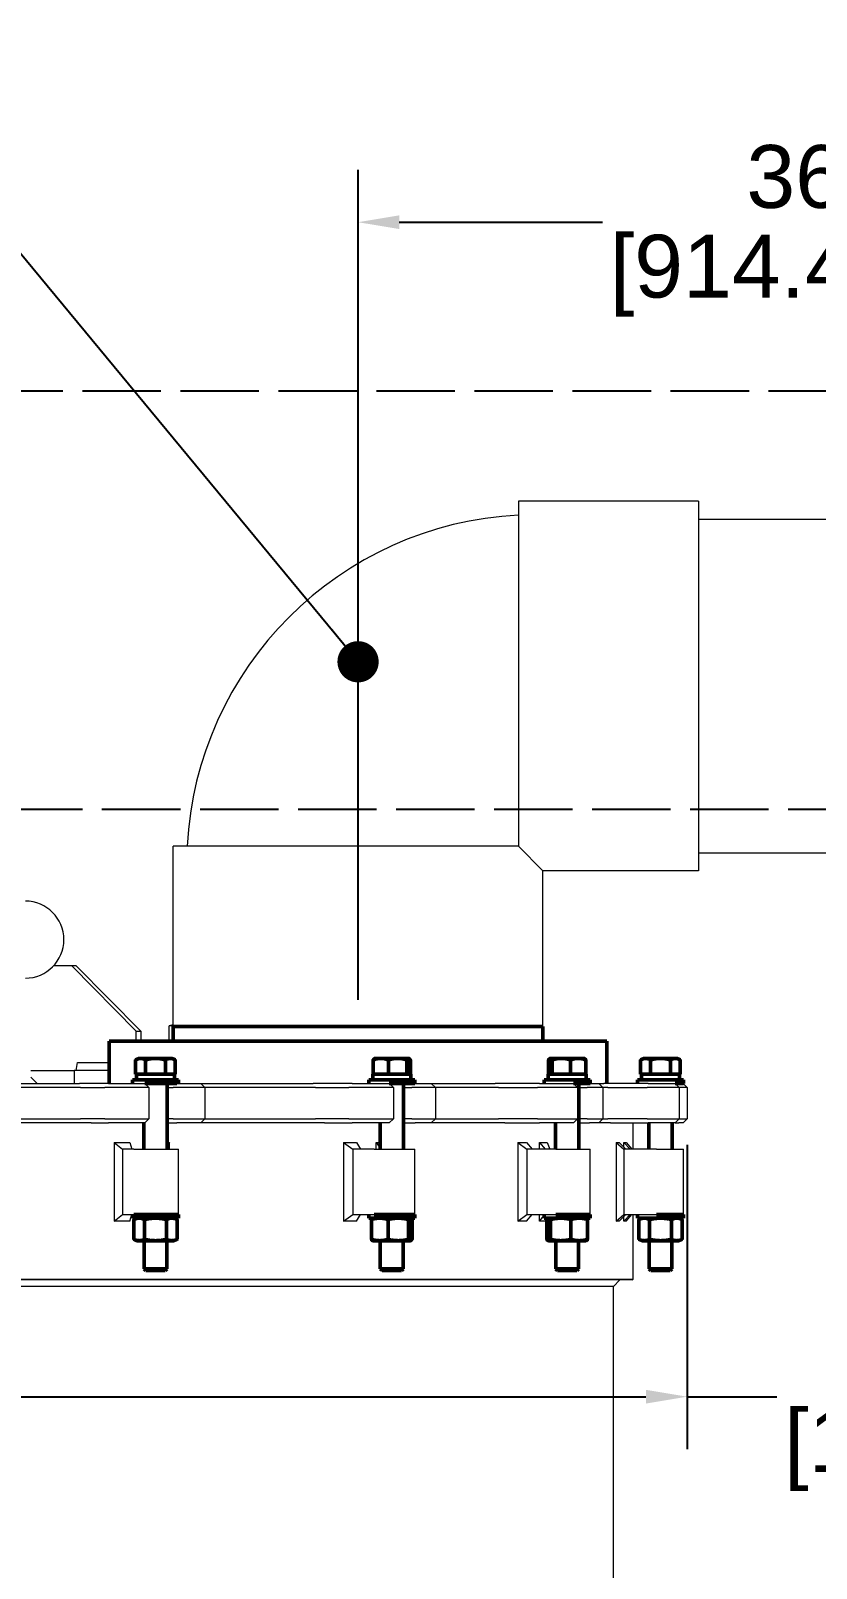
# Model space of a CAD drawing. Header units: inches. Extents: x 20 to 536, y 8 to 344.
# Drawn here: x 116.6 to 146.6, y 132.8 to 191.5 of the extents above; entities that cross this region are included whole.
import ezdxf

# ---------------------------------------------------------------- set-up
doc = ezdxf.new("R2010")
doc.units = ezdxf.units.IN
doc.header["$LTSCALE"] = 16
doc.header["$MEASUREMENT"] = 0
doc.linetypes.add('DASHED_SPACE', pattern=[0.2067, 0.1654, -0.0413])
for name, color, linetype, lineweight in [('Dimension (ANSI)', 7, 'Continuous', 25), ('Sketch Geometry (ANSI)', 7, 'Continuous', 25), ('Symbol (ANSI)', 7, 'Continuous', 25), ('Visible (ANSI)', 7, 'Continuous', 50)]:
    doc.layers.add(name, color=color, linetype=linetype, lineweight=lineweight)
doc.styles.add('MEMCOR Medium', font='arial.ttf')
doc.styles.add('Standard D-E', font='arial.ttf')
doc.dimstyles.new('Default (ANSI)', dxfattribs={"dimscale": 16, "dimtxt": 0.15, "dimasz": 0.098425, "dimexe": 0.125, "dimexo": 0.0625, "dimgap": 0.031496, "dimtad": 0, "dimtih": 1, "dimtoh": 1, "dimdec": 4, "dimrnd": 1e-08, "dimzin": 3, "dimdsep": 46, "dimlunit": 5, "dimtxsty": 'MEMCOR Medium', "dimcen": 0.09, "dimdle": 0.393701, "dimclrd": 256, "dimclre": 256, "dimclrt": 256, "dimadec": 0, "dimazin": 1, "dimtfac": 0.8, "dimtofl": 0, "dimtmove": 0, "dimatfit": 3, "dimfxl": 1, "dimfrac": 1, "dimtolj": 1, "dimtzin": 4, "dimlwd": -1, "dimlwe": -1, "dimarcsym": 0})
doc.dimstyles.new('in [mm] D-E NeptuneBenson', dxfattribs={"dimscale": 16, "dimtxt": 0.15, "dimasz": 0.098425, "dimexe": 0.125, "dimexo": 0.063, "dimgap": 0.031496, "dimtad": 0, "dimtih": 1, "dimtoh": 1, "dimdec": 4, "dimrnd": 1e-08, "dimzin": 3, "dimdsep": 46, "dimlunit": 5, "dimtxsty": 'Standard D-E', "dimcen": 0.09, "dimdle": 0.393701, "dimclrd": 256, "dimclre": 256, "dimclrt": 256, "dimadec": 1, "dimazin": 1, "dimtfac": 1, "dimtofl": 0, "dimtmove": 0, "dimatfit": 3, "dimfxl": 1, "dimfrac": 1, "dimtolj": 1, "dimtzin": 4, "dimlwd": -1, "dimlwe": -1, "dimarcsym": 0})
doc.dimstyles.new('in [mm] D-E NeptuneBenson$7', dxfattribs={"dimscale": 16, "dimtxt": 0.15, "dimasz": 0.098425, "dimexe": 0.125, "dimexo": 0.063, "dimgap": 0.031496, "dimtad": 0, "dimtih": 1, "dimtoh": 1, "dimdec": 4, "dimrnd": 1e-08, "dimzin": 3, "dimdsep": 46, "dimlunit": 5, "dimtxsty": 'Standard D-E', "dimcen": 0.09, "dimdle": 0.393701, "dimclrd": 256, "dimclre": 256, "dimclrt": 256, "dimadec": 1, "dimazin": 1, "dimtfac": 1, "dimtofl": 0, "dimtmove": 0, "dimatfit": 3, "dimfxl": 1, "dimfrac": 1, "dimtolj": 1, "dimtzin": 4, "dimlwd": -1, "dimlwe": -1, "dimarcsym": 0})

# ---------------------------------------------------------------- blocks, each defined once
blk = doc.blocks.new('*D21')
at = {"layer": 'Defpoints', "color": 0, "transparency": 16777216}
for p in [(129.104, 184.189), (165.104, 175.973), (129.104, 153.473)]:
    blk.add_point(p, dxfattribs=at)
at = {"layer": 'Dimension (ANSI)', "transparency": 16777216}
for p, q in [((129.104, 154.481), (129.104, 186.189)), ((165.104, 176.981), (165.104, 186.189)), ((130.679, 184.189), (138.438, 184.189)), ((163.53, 184.189), (155.771, 184.189))]:
    blk.add_line(p, q, dxfattribs=at)
for points in [[(130.679, 184.452), (130.679, 183.927), (129.104, 184.189)], [(163.53, 184.452), (163.53, 183.927), (165.104, 184.189)]]:
    blk.add_solid(points, dxfattribs=at)
at = {"layer": 'Dimension (ANSI)', "transparency": 16777216, "char_height": 2.4, "attachment_point": 5, "style": 'Standard D-E'}
for s, insert in [('\\A1; 36 in', (147.104, 185.919)), ('\\A1;[914.4 mm]', (147.104, 182.147))]:
    blk.add_mtext(s, dxfattribs=dict(at, insert=insert))
blk = doc.blocks.new('*D23')
at = {"layer": 'Defpoints', "color": 0, "transparency": 16777216}
for p in [(80.536, 149.94), (141.673, 149.94), (141.673, 139.325)]:
    blk.add_point(p, dxfattribs=at)
at = {"layer": 'Dimension (ANSI)', "transparency": 16777216}
for p, q in [((80.536, 148.94), (80.536, 137.325)), ((141.673, 148.94), (141.673, 137.325)), ((82.111, 139.325), (140.098, 139.325)), ((141.673, 139.325), (145.095, 139.325))]:
    blk.add_line(p, q, dxfattribs=at)
for points in [[(82.111, 139.588), (82.111, 139.063), (80.536, 139.325)], [(140.098, 139.588), (140.098, 139.063), (141.673, 139.325)]]:
    blk.add_solid(points, dxfattribs=at)
at = {"layer": 'Dimension (ANSI)', "transparency": 16777216, "char_height": 2.4, "attachment_point": 5, "style": 'MEMCOR Medium'}
for s, insert in [('\\A1; 61{\\H0.8x;\\S1#8;} in', (154.694, 141.794)), ('\\A1;[1552.9 mm]', (154.694, 137.283))]:
    blk.add_mtext(s, dxfattribs=dict(at, insert=insert))

msp = doc.modelspace()

# ---------------------------------------------------------------- linework, layer by layer
at = {"layer": 'Sketch Geometry (ANSI)', "linetype": 'DASHED_SPACE', "ltscale": 1.132117}
for p, q in [((24.973211, 177.752164), (148.529715, 177.752164)), ((148.529715, 161.752164), (24.973211, 161.752164))]:
    msp.add_line(p, q, dxfattribs=at)
at = {"layer": 'Visible (ANSI)', "linetype": 'Continuous', "lineweight": 18}
for p, q in [((135.227451, 173.53466), (135.227451, 160.34966)), ((142.104451, 173.53466), (135.227451, 173.53466)), ((142.104451, 173.53466), (142.104451, 159.41066)), ((142.104451, 172.84766), (157.854451, 172.84766)), ((135.227451, 160.34966), (122.042451, 160.34966)), ((122.042451, 153.47266), (122.042451, 160.34966)), ((135.227451, 160.34966), (136.166451, 159.41066)), ((142.104451, 160.09766), (157.854451, 160.09766)), ((142.104451, 159.41066), (136.166451, 159.41066)), ((136.166451, 153.47266), (136.166451, 159.41066)), ((118.167848, 155.78516), (117.477421, 155.78516)), ((118.339586, 155.78516), (118.167848, 155.78516)), ((118.167848, 155.78516), (120.630705, 153.28516)), ((120.802443, 153.28516), (118.339586, 155.78516)), ((120.630705, 153.28516), (120.802443, 153.28516)), ((120.630705, 152.91016), (120.630705, 153.28516)), ((120.802443, 153.28516), (120.802443, 152.91016)), ((122.042451, 153.530113), (121.887049, 153.497082)), ((122.042451, 153.497082), (121.887049, 153.497082)), ((121.887049, 152.91016), (121.887049, 153.497082)), ((116.604451, 151.78516), (118.260702, 151.78516)), ((116.604451, 151.53516), (116.854451, 151.28516)), ((119.604451, 151.78516), (118.260702, 151.78516)), ((118.260702, 151.78516), (118.260702, 151.28516)), ((118.335837, 151.78516), (118.389505, 152.09766)), ((118.389505, 152.09766), (119.604451, 152.09766)), ((113.547985, 151.28516), (118.46675, 151.28516)), ((118.507009, 151.13016), (113.561347, 151.13016)), ((119.252377, 151.28516), (118.46675, 151.28516)), ((118.507009, 151.13016), (119.106725, 151.13016)), ((119.106725, 151.13016), (119.433769, 151.13016)), ((119.579422, 151.28516), (119.252377, 151.28516)), ((120.683826, 151.13016), (119.433769, 151.13016)), ((119.579422, 151.28516), (120.635719, 151.28516)), ((120.635719, 151.28516), (120.897781, 151.28516)), ((120.94721, 151.13016), (120.683826, 151.13016)), ((120.897781, 151.28516), (120.962485, 151.28516)), ((121.117485, 151.13016), (120.94721, 151.13016)), ((120.962485, 151.28516), (121.117485, 151.13016)), ((121.117485, 151.13016), (121.117485, 149.94016)), ((121.81472, 151.13016), (122.042101, 151.13016)), ((122.368259, 151.13016), (122.042101, 151.13016)), ((122.187753, 151.28516), (122.181149, 151.28516)), ((122.187753, 151.28516), (122.311693, 151.28516)), ((122.311693, 151.28516), (122.56828, 151.28516)), ((122.62614, 151.13016), (122.368259, 151.13016)), ((122.56828, 151.28516), (123.097847, 151.28516)), ((123.252847, 151.13016), (122.62614, 151.13016)), ((123.097847, 151.28516), (127.384582, 151.28516)), ((123.097847, 151.28516), (123.252847, 151.13016)), ((127.473607, 151.13016), (123.252847, 151.13016)), ((123.252847, 151.13016), (123.252847, 149.94016)), ((128.262544, 151.28516), (127.384582, 151.28516)), ((127.473607, 151.13016), (128.143807, 151.13016)), ((128.143807, 151.13016), (128.758449, 151.13016)), ((128.877186, 151.28516), (128.262544, 151.28516)), ((130.14127, 151.13016), (128.758449, 151.13016)), ((128.877186, 151.28516), (130.04567, 151.28516)), ((130.04567, 151.28516), (130.262218, 151.28516)), ((130.358911, 151.13016), (130.14127, 151.13016)), ((130.262218, 151.28516), (130.297954, 151.28516)), ((130.297954, 151.28516), (130.452954, 151.13016)), ((130.452954, 151.13016), (130.358911, 151.13016)), ((130.452954, 151.13016), (130.452954, 149.94016)), ((130.839648, 151.13016), (131.16051, 151.13016)), ((131.517361, 151.13016), (131.16051, 151.13016)), ((131.279246, 151.28516), (131.266835, 151.28516)), ((131.279246, 151.28516), (131.41485, 151.28516)), ((131.41485, 151.28516), (131.621108, 151.28516)), ((131.72466, 151.13016), (131.517361, 151.13016)), ((131.621108, 151.28516), (131.901582, 151.28516)), ((132.056582, 151.13016), (131.72466, 151.13016)), ((131.901582, 151.28516), (134.338789, 151.28516)), ((131.901582, 151.28516), (132.056582, 151.13016)), ((134.465843, 151.13016), (132.056582, 151.13016)), ((132.056582, 151.13016), (132.056582, 149.94016)), ((135.203192, 151.28516), (134.338789, 151.28516)), ((134.465843, 151.13016), (135.125692, 151.13016)), ((135.125692, 151.13016), (135.953796, 151.13016)), ((136.031296, 151.28516), (135.203192, 151.28516)), ((137.302594, 151.13016), (135.953796, 151.13016)), ((136.031296, 151.28516), (137.17103, 151.28516)), ((137.17103, 151.28516), (137.315945, 151.28516)), ((137.44824, 151.13016), (137.302594, 151.13016)), ((137.315945, 151.28516), (137.329861, 151.28516)), ((137.329861, 151.28516), (137.484861, 151.13016)), ((137.484861, 151.13016), (137.44824, 151.13016)), ((137.484861, 151.13016), (137.484861, 149.94016)), ((137.538195, 151.13016), (137.859861, 151.13016)), ((138.204365, 151.13016), (137.859861, 151.13016)), ((137.965695, 151.28516), (138.068273, 151.28516)), ((138.068273, 151.28516), (138.199324, 151.28516)), ((138.199324, 151.28516), (138.298796, 151.28516)), ((138.336078, 151.13016), (138.204365, 151.13016)), ((138.298796, 151.28516), (138.490593, 151.28516)), ((138.298796, 151.28516), (138.453796, 151.13016)), ((138.453796, 151.13016), (138.336078, 151.13016)), ((138.64035, 151.13016), (138.453796, 151.13016)), ((138.453796, 151.13016), (138.453796, 149.94016)), ((139.237175, 151.28516), (138.490593, 151.28516)), ((138.64035, 151.13016), (139.21026, 151.13016)), ((139.21026, 151.13016), (140.151945, 151.13016)), ((140.178861, 151.28516), (139.237175, 151.28516)), ((141.304035, 151.13016), (140.151945, 151.13016)), ((140.178861, 151.28516), (141.152376, 151.28516)), ((141.152376, 151.28516), (141.20818, 151.28516)), ((141.20818, 151.28516), (141.210055, 151.28516)), ((141.210055, 151.28516), (141.365055, 151.13016)), ((141.36012, 151.13016), (141.304035, 151.13016)), ((141.365055, 151.13016), (141.36012, 151.13016)), ((141.622719, 151.13016), (141.365055, 151.13016)), ((141.365055, 151.13016), (141.365055, 149.94016)), ((141.51789, 151.28516), (141.67289, 151.13016)), ((141.66296, 151.13016), (141.622719, 151.13016)), ((141.67289, 151.13016), (141.66296, 151.13016)), ((141.67289, 151.13016), (141.67289, 149.94016)), ((118.9131, 149.78516), (113.141759, 149.78516)), ((113.561347, 149.94016), (118.507009, 149.94016)), ((119.106725, 149.94016), (118.507009, 149.94016)), ((118.9131, 149.78516), (119.252377, 149.78516)), ((119.433769, 149.94016), (119.106725, 149.94016)), ((119.252377, 149.78516), (119.579422, 149.78516)), ((119.433769, 149.94016), (120.683826, 149.94016)), ((120.635719, 149.78516), (119.579422, 149.78516)), ((120.897781, 149.78516), (120.635719, 149.78516)), ((120.683826, 149.94016), (120.94721, 149.94016)), ((120.962485, 149.78516), (120.897781, 149.78516)), ((120.94721, 149.94016), (121.117485, 149.94016)), ((120.962485, 149.78516), (121.117485, 149.94016)), ((122.042101, 149.94016), (121.81472, 149.94016)), ((121.81472, 149.78516), (121.828355, 149.78516)), ((121.828355, 149.78516), (122.187753, 149.78516)), ((122.042101, 149.94016), (122.368259, 149.94016)), ((122.311693, 149.78516), (122.187753, 149.78516)), ((122.56828, 149.78516), (122.311693, 149.78516)), ((122.368259, 149.94016), (122.62614, 149.94016)), ((123.097847, 149.78516), (122.56828, 149.78516)), ((122.62614, 149.94016), (123.252847, 149.94016)), ((123.097847, 149.78516), (123.252847, 149.94016)), ((127.81722, 149.78516), (123.097847, 149.78516)), ((123.252847, 149.94016), (127.473607, 149.94016)), ((128.143807, 149.94016), (127.473607, 149.94016)), ((127.81722, 149.78516), (128.262544, 149.78516)), ((128.758449, 149.94016), (128.143807, 149.94016)), ((128.262544, 149.78516), (128.877186, 149.78516)), ((128.758449, 149.94016), (130.14127, 149.94016)), ((130.04567, 149.78516), (128.877186, 149.78516)), ((130.262218, 149.78516), (130.04567, 149.78516)), ((130.14127, 149.94016), (130.358911, 149.94016)), ((130.297954, 149.78516), (130.262218, 149.78516)), ((130.297954, 149.78516), (130.452954, 149.94016)), ((130.358911, 149.94016), (130.452954, 149.94016)), ((131.16051, 149.94016), (130.839648, 149.94016)), ((130.839648, 149.78516), (131.279246, 149.78516)), ((131.16051, 149.94016), (131.517361, 149.94016)), ((131.41485, 149.78516), (131.279246, 149.78516)), ((131.621108, 149.78516), (131.41485, 149.78516)), ((131.517361, 149.94016), (131.72466, 149.94016)), ((131.901582, 149.78516), (131.621108, 149.78516)), ((131.72466, 149.94016), (132.056582, 149.94016)), ((131.901582, 149.78516), (132.056582, 149.94016)), ((134.705533, 149.78516), (131.901582, 149.78516)), ((132.056582, 149.94016), (134.465843, 149.94016)), ((135.125692, 149.94016), (134.465843, 149.94016)), ((134.705533, 149.78516), (135.203192, 149.78516)), ((135.953796, 149.94016), (135.125692, 149.94016)), ((135.203192, 149.78516), (136.031296, 149.78516)), ((135.953796, 149.94016), (137.302594, 149.94016)), ((137.17103, 149.78516), (136.031296, 149.78516)), ((137.315945, 149.78516), (137.17103, 149.78516)), ((137.302594, 149.94016), (137.44824, 149.94016)), ((137.329861, 149.78516), (137.315945, 149.78516)), ((137.329861, 149.78516), (137.484861, 149.94016)), ((137.44824, 149.94016), (137.484861, 149.94016)), ((137.859861, 149.94016), (137.538195, 149.94016)), ((137.538195, 149.78516), (137.937361, 149.78516)), ((137.859861, 149.94016), (138.204365, 149.94016)), ((138.068273, 149.78516), (137.937361, 149.78516)), ((138.199324, 149.78516), (138.068273, 149.78516)), ((138.298796, 149.78516), (138.199324, 149.78516)), ((138.204365, 149.94016), (138.336078, 149.94016)), ((138.298796, 149.78516), (138.453796, 149.94016)), ((138.747207, 149.78516), (138.298796, 149.78516)), ((138.336078, 149.94016), (138.453796, 149.94016)), ((138.453796, 149.94016), (138.64035, 149.94016)), ((139.21026, 149.94016), (138.64035, 149.94016)), ((138.747207, 149.78516), (139.237175, 149.78516)), ((140.151945, 149.94016), (139.21026, 149.94016)), ((139.237175, 149.78516), (140.178861, 149.78516)), ((139.605781, 148.78516), (139.605781, 149.78516)), ((140.151945, 149.94016), (141.304035, 149.94016)), ((141.152376, 149.78516), (140.178861, 149.78516)), ((141.20818, 149.78516), (141.152376, 149.78516)), ((141.210055, 149.78516), (141.20818, 149.78516)), ((141.210055, 149.78516), (141.365055, 149.94016)), ((141.210055, 149.78516), (141.359031, 149.78516)), ((141.304035, 149.94016), (141.36012, 149.94016)), ((141.46946, 149.78516), (141.359031, 149.78516)), ((141.36012, 149.94016), (141.365055, 149.94016)), ((141.365055, 149.94016), (141.622719, 149.94016)), ((141.509499, 149.78516), (141.46946, 149.78516)), ((141.51789, 149.78516), (141.509499, 149.78516)), ((141.51789, 149.78516), (141.67289, 149.94016)), ((141.622719, 149.94016), (141.66296, 149.94016)), ((141.66296, 149.94016), (141.67289, 149.94016)), ((119.787822, 149.035063), (119.787822, 146.035258)), ((119.787822, 149.035063), (120.385243, 149.035063)), ((119.787822, 149.035063), (120.111173, 148.78516)), ((120.544989, 148.78516), (120.111173, 148.78516)), ((120.111173, 148.78516), (120.111173, 146.28516)), ((120.385243, 149.035063), (120.466626, 148.78516)), ((120.544989, 148.78516), (122.24222, 148.78516)), ((121.81472, 149.035063), (121.901946, 149.035063)), ((121.901946, 149.035063), (121.81472, 148.886078)), ((121.901946, 148.78516), (121.901946, 149.035063)), ((122.24222, 146.28516), (122.24222, 148.78516)), ((128.548753, 149.035063), (128.548753, 146.035258)), ((128.548753, 149.035063), (129.042289, 149.035063)), ((128.548753, 149.035063), (128.906552, 148.78516)), ((129.721859, 148.78516), (128.906552, 148.78516)), ((128.906552, 148.78516), (128.906552, 146.28516)), ((129.042289, 149.035063), (129.199585, 148.78516)), ((129.721859, 148.78516), (131.267148, 148.78516)), ((129.801675, 149.035063), (129.944648, 148.81714)), ((129.801675, 148.78516), (129.801675, 149.035063)), ((129.801675, 149.035063), (129.944648, 149.035063)), ((131.267148, 146.28516), (131.267148, 148.78516)), ((135.205643, 149.035063), (135.205643, 146.035258)), ((135.205643, 149.035063), (135.535767, 149.035063)), ((135.205643, 149.035063), (135.554735, 148.78516)), ((135.535767, 149.035063), (135.750003, 148.78516)), ((136.653195, 148.78516), (135.554735, 148.78516)), ((135.554735, 148.78516), (135.554735, 146.28516)), ((136.031421, 149.035063), (136.250003, 148.78516)), ((136.031421, 148.78516), (136.031421, 149.035063)), ((136.031421, 149.035063), (136.330545, 149.035063)), ((136.330545, 149.035063), (136.429735, 148.78516)), ((136.653195, 148.78516), (137.965695, 148.78516)), ((137.965695, 146.28516), (137.965695, 148.78516)), ((138.955574, 149.035063), (138.955574, 146.035258)), ((138.955574, 149.035063), (139.082468, 149.035063)), ((138.955574, 149.035063), (139.253853, 148.78516)), ((139.082468, 149.035063), (139.327805, 148.78516)), ((140.502975, 148.78516), (139.253853, 148.78516)), ((139.253853, 148.78516), (139.253853, 146.28516)), ((139.254607, 149.035063), (139.501453, 148.78516)), ((139.254607, 148.859721), (139.254607, 149.035063)), ((139.254607, 149.035063), (139.346249, 149.035063)), ((139.346249, 149.035063), (139.557737, 148.78516)), ((140.502975, 148.78516), (141.529918, 148.78516)), ((141.529918, 146.28516), (141.529918, 148.78516)), ((119.787822, 146.035258), (120.111173, 146.28516)), ((120.111173, 146.28516), (120.544989, 146.28516)), ((120.385243, 146.035258), (120.466626, 146.28516)), ((122.24222, 146.28516), (120.544989, 146.28516)), ((128.548753, 146.035258), (128.906552, 146.28516)), ((128.906552, 146.28516), (129.721859, 146.28516)), ((129.042289, 146.035258), (129.199585, 146.28516)), ((131.267148, 146.28516), (129.721859, 146.28516)), ((135.205643, 146.035258), (135.554735, 146.28516)), ((135.535767, 146.035258), (135.750003, 146.28516)), ((135.554735, 146.28516), (136.653195, 146.28516)), ((136.031421, 146.035258), (136.031421, 146.28516)), ((136.031421, 146.035258), (136.215695, 146.245936)), ((137.965695, 146.28516), (136.653195, 146.28516)), ((138.955574, 146.035258), (139.253853, 146.28516)), ((139.082468, 146.035258), (139.327805, 146.28516)), ((139.253853, 146.28516), (140.502975, 146.28516)), ((139.254607, 146.035258), (139.501453, 146.28516)), ((139.346249, 146.035258), (139.557737, 146.28516)), ((139.605781, 143.81641), (139.605781, 146.28516)), ((141.529918, 146.28516), (140.502975, 146.28516)), ((120.385243, 146.035258), (119.787822, 146.035258)), ((129.042289, 146.035258), (128.548753, 146.035258)), ((135.535767, 146.035258), (135.205643, 146.035258)), ((136.309985, 146.035258), (136.031421, 146.035258)), ((139.082468, 146.035258), (138.955574, 146.035258)), ((139.254607, 146.035258), (139.254607, 146.2106)), ((139.346249, 146.035258), (139.254607, 146.035258)), ((82.60312, 143.81641), (139.605781, 143.81641)), ((139.574531, 143.78516), (82.63438, 143.78516)), ((138.856475, 143.53516), (83.355024, 143.53516)), ((138.856475, 143.53516), (139.106475, 143.78516)), ((138.856475, 131.53516), (138.856475, 143.53516)), ((139.574531, 143.78516), (139.605781, 143.81641))]:
    msp.add_line(p, q, dxfattribs=at)
at = {"layer": 'Visible (ANSI)'}
for p, q in [((122.041451, 153.47266), (136.167451, 153.47266)), ((122.041451, 153.47266), (122.041451, 152.91016)), ((136.167451, 153.47266), (136.167451, 152.91016)), ((119.604451, 152.91016), (138.604451, 152.91016)), ((119.604451, 152.91016), (119.604451, 151.28516)), ((138.604451, 152.91016), (138.604451, 151.28516)), ((120.609738, 151.644789), (120.609738, 152.190198)), ((120.71122, 152.248789), (120.610582, 152.190686)), ((120.799745, 152.248789), (120.71122, 152.248789)), ((121.368492, 152.248789), (120.799745, 152.248789)), ((120.989751, 151.644789), (120.989751, 152.190198)), ((121.935968, 152.248789), (121.368492, 152.248789)), ((121.747233, 151.644789), (121.747233, 152.190198)), ((122.02322, 152.248789), (121.935968, 152.248789)), ((122.02322, 152.248789), (122.123858, 152.190686)), ((122.124702, 151.644789), (122.124702, 152.190198)), ((129.68085, 151.644789), (129.68085, 152.190198)), ((129.736148, 152.248789), (129.726255, 152.243077)), ((129.971455, 152.248789), (129.736148, 152.248789)), ((130.617709, 152.248789), (129.971455, 152.248789)), ((130.26206, 151.644789), (130.26206, 152.190198)), ((131.038402, 152.248789), (130.617709, 152.248789)), ((130.973357, 151.644789), (130.973357, 152.190198)), ((131.048148, 152.248789), (131.038402, 152.248789)), ((131.048148, 152.248789), (131.058041, 152.243077)), ((131.103446, 151.644789), (131.103446, 152.190198)), ((136.378392, 151.644789), (136.378392, 152.190198)), ((136.434695, 152.248789), (136.424346, 152.242814)), ((136.444883, 152.248789), (136.434695, 152.248789)), ((136.867526, 152.248789), (136.444883, 152.248789)), ((136.511375, 151.644789), (136.511375, 152.190198)), ((137.513338, 152.248789), (136.867526, 152.248789)), ((137.223677, 151.644789), (137.223677, 152.190198)), ((137.746695, 152.248789), (137.513338, 152.248789)), ((137.746695, 152.248789), (137.757044, 152.242814)), ((137.802998, 151.644789), (137.802998, 152.190198)), ((139.897435, 151.644789), (139.897435, 152.190198)), ((139.998918, 152.248789), (139.89828, 152.190686)), ((140.087442, 152.248789), (139.998918, 152.248789)), ((140.65619, 152.248789), (140.087442, 152.248789)), ((140.277449, 151.644789), (140.277449, 152.190198)), ((141.223665, 152.248789), (140.65619, 152.248789)), ((141.034931, 151.644789), (141.034931, 152.190198)), ((141.310918, 152.248789), (141.223665, 152.248789)), ((141.310918, 152.248789), (141.411555, 152.190686)), ((141.4124, 151.644789), (141.4124, 152.190198)), ((120.799745, 151.644789), (120.609738, 151.644789)), ((120.63772, 151.644785), (122.09672, 151.644785)), ((120.63772, 151.644785), (120.63772, 151.425785)), ((120.71122, 151.644789), (120.71122, 151.644785)), ((120.989751, 151.644789), (120.799745, 151.644789)), ((121.368492, 151.644789), (120.989751, 151.644789)), ((121.747233, 151.644789), (121.368492, 151.644789)), ((121.935968, 151.644789), (121.747233, 151.644789)), ((122.124702, 151.644789), (121.935968, 151.644789)), ((122.02322, 151.644789), (122.02322, 151.644785)), ((122.09672, 151.644785), (122.09672, 151.425785)), ((129.662648, 151.644785), (131.121648, 151.644785)), ((129.662648, 151.644785), (129.662648, 151.425785)), ((129.971455, 151.644789), (129.68085, 151.644789)), ((129.736148, 151.644789), (129.736148, 151.644785)), ((130.26206, 151.644789), (129.971455, 151.644789)), ((130.617709, 151.644789), (130.26206, 151.644789)), ((130.973357, 151.644789), (130.617709, 151.644789)), ((131.038402, 151.644789), (130.973357, 151.644789)), ((131.103446, 151.644789), (131.038402, 151.644789)), ((131.048148, 151.644789), (131.048148, 151.644785)), ((131.121648, 151.644785), (131.121648, 151.425785)), ((136.361195, 151.644785), (137.820195, 151.644785)), ((136.361195, 151.644785), (136.361195, 151.425785)), ((136.444883, 151.644789), (136.378392, 151.644789)), ((136.434695, 151.644789), (136.434695, 151.644785)), ((136.511375, 151.644789), (136.444883, 151.644789)), ((136.867526, 151.644789), (136.511375, 151.644789)), ((137.223677, 151.644789), (136.867526, 151.644789)), ((137.513338, 151.644789), (137.223677, 151.644789)), ((137.802998, 151.644789), (137.513338, 151.644789)), ((137.746695, 151.644789), (137.746695, 151.644785)), ((137.820195, 151.644785), (137.820195, 151.425785)), ((140.087442, 151.644789), (139.897435, 151.644789)), ((139.925418, 151.644785), (141.384418, 151.644785)), ((139.925418, 151.644785), (139.925418, 151.589061)), ((139.998918, 151.644789), (139.998918, 151.644785)), ((140.277449, 151.644789), (140.087442, 151.644789)), ((140.65619, 151.644789), (140.277449, 151.644789)), ((141.034931, 151.644789), (140.65619, 151.644789)), ((141.223665, 151.644789), (141.034931, 151.644789)), ((141.4124, 151.644789), (141.223665, 151.644789)), ((141.310918, 151.644789), (141.310918, 151.644785)), ((141.384418, 151.644785), (141.384418, 151.425785)), ((122.24222, 151.425785), (120.49222, 151.425785)), ((120.49222, 151.28516), (120.49222, 151.425785)), ((120.962485, 151.28516), (122.181149, 151.28516)), ((121.81472, 151.28516), (121.81472, 148.78516)), ((122.24222, 151.28516), (122.24222, 151.425785)), ((131.267148, 151.425785), (129.517148, 151.425785)), ((129.517148, 151.28516), (129.517148, 151.425785)), ((130.297954, 151.28516), (131.266835, 151.28516)), ((130.839648, 151.28516), (130.839648, 148.78516)), ((131.267148, 151.28516), (131.267148, 151.425785)), ((137.965695, 151.425785), (136.215695, 151.425785)), ((136.215695, 151.28516), (136.215695, 151.425785)), ((137.329861, 151.28516), (137.965695, 151.28516)), ((137.538195, 151.28516), (137.538195, 148.78516)), ((137.965695, 151.28516), (137.965695, 151.425785)), ((141.529918, 151.425785), (139.779918, 151.425785)), ((139.779918, 151.28516), (139.779918, 151.425785)), ((141.210055, 151.28516), (141.529918, 151.28516)), ((141.529918, 151.28516), (141.529918, 151.425785)), ((120.91972, 149.78516), (120.91972, 148.78516)), ((129.944648, 149.78516), (129.944648, 148.78516)), ((136.643195, 149.78516), (136.643195, 148.78516)), ((140.207418, 149.78516), (140.207418, 148.78516)), ((141.102418, 149.78516), (141.102418, 148.78516)), ((120.49222, 146.144535), (120.49222, 146.28516)), ((122.24222, 146.28516), (120.544989, 146.28516)), ((122.24222, 146.144535), (122.24222, 146.28516)), ((129.517148, 146.144535), (129.517148, 146.28516)), ((131.267148, 146.28516), (129.721859, 146.28516)), ((131.267148, 146.144535), (131.267148, 146.28516)), ((136.215695, 146.144535), (136.215695, 146.28516)), ((137.965695, 146.28516), (136.653195, 146.28516)), ((137.965695, 146.144535), (137.965695, 146.28516)), ((139.779918, 146.144535), (139.779918, 146.28516)), ((141.529918, 146.28516), (140.502975, 146.28516)), ((141.529918, 146.144535), (141.529918, 146.28516)), ((120.49222, 146.144535), (122.24222, 146.144535)), ((120.536992, 145.337403), (120.536992, 146.092668)), ((120.64822, 146.144535), (120.537917, 146.093101)), ((120.953501, 145.337403), (120.953501, 146.092668)), ((121.783729, 145.337403), (121.783729, 146.092668)), ((122.08622, 146.144535), (122.196523, 146.093101)), ((122.197448, 145.337403), (122.197448, 146.092668)), ((129.517148, 146.144535), (131.267148, 146.144535)), ((129.61254, 145.337403), (129.61254, 146.092668)), ((129.673148, 146.144535), (129.662305, 146.139479)), ((130.249566, 145.337403), (130.249566, 146.092668)), ((131.029175, 145.337403), (131.029175, 146.092668)), ((131.111148, 146.144535), (131.121992, 146.139479)), ((131.171757, 145.337403), (131.171757, 146.092668)), ((136.215695, 146.144535), (137.965695, 146.144535)), ((136.309985, 145.337403), (136.309985, 146.092668)), ((136.371695, 146.144535), (136.360352, 146.139246)), ((136.455739, 145.337403), (136.455739, 146.092668)), ((137.236449, 145.337403), (137.236449, 146.092668)), ((137.809695, 146.144535), (137.821038, 146.139246)), ((137.871405, 145.337403), (137.871405, 146.092668)), ((139.779918, 146.144535), (141.529918, 146.144535)), ((139.824689, 145.337403), (139.824689, 146.092668)), ((139.935918, 146.144535), (139.825615, 146.093101)), ((140.241198, 145.337403), (140.241198, 146.092668)), ((141.071426, 145.337403), (141.071426, 146.092668)), ((141.373918, 146.144535), (141.48422, 146.093101)), ((141.485146, 145.337403), (141.485146, 146.092668)), ((120.64822, 145.285535), (120.537917, 145.33697)), ((120.64822, 145.285535), (120.745246, 145.285535)), ((120.745246, 145.285535), (121.368615, 145.285535)), ((120.92972, 145.285535), (120.92972, 144.2109)), ((121.368615, 145.285535), (121.990588, 145.285535)), ((121.80472, 145.285535), (121.80472, 144.2109)), ((121.990588, 145.285535), (122.08622, 145.285535)), ((122.08622, 145.285535), (122.196523, 145.33697)), ((129.673148, 145.285535), (129.662305, 145.290592)), ((129.673148, 145.285535), (129.931053, 145.285535)), ((129.931053, 145.285535), (130.639371, 145.285535)), ((129.954648, 145.285535), (129.954648, 144.2109)), ((130.639371, 145.285535), (131.100466, 145.285535)), ((130.829648, 145.285535), (130.829648, 144.2109)), ((131.100466, 145.285535), (131.111148, 145.285535)), ((131.111148, 145.285535), (131.121992, 145.290592)), ((136.371695, 145.285535), (136.360352, 145.290825)), ((136.371695, 145.285535), (136.382862, 145.285535)), ((136.382862, 145.285535), (136.846094, 145.285535)), ((136.653195, 145.285535), (136.653195, 144.2109)), ((136.846094, 145.285535), (137.553927, 145.285535)), ((137.528195, 145.285535), (137.528195, 144.2109)), ((137.553927, 145.285535), (137.809695, 145.285535)), ((137.809695, 145.285535), (137.821038, 145.290825)), ((139.935918, 145.285535), (139.825615, 145.33697)), ((139.935918, 145.285535), (140.032944, 145.285535)), ((140.032944, 145.285535), (140.656312, 145.285535)), ((140.217418, 145.285535), (140.217418, 144.2109)), ((140.656312, 145.285535), (141.278286, 145.285535)), ((141.092418, 145.285535), (141.092418, 144.2109)), ((141.278286, 145.285535), (141.373918, 145.285535)), ((141.373918, 145.285535), (141.48422, 145.33697)), ((120.92972, 144.2109), (121.80472, 144.2109)), ((120.997881, 144.144785), (120.92972, 144.2109)), ((121.736559, 144.144785), (120.997881, 144.144785)), ((121.736559, 144.144785), (121.80472, 144.2109)), ((129.954648, 144.2109), (130.829648, 144.2109)), ((130.022809, 144.144785), (129.954648, 144.2109)), ((130.761487, 144.144785), (130.022809, 144.144785)), ((130.761487, 144.144785), (130.829648, 144.2109)), ((136.653195, 144.2109), (137.528195, 144.2109)), ((136.721356, 144.144785), (136.653195, 144.2109)), ((137.460034, 144.144785), (136.721356, 144.144785)), ((137.460034, 144.144785), (137.528195, 144.2109)), ((140.217418, 144.2109), (141.092418, 144.2109)), ((140.285579, 144.144785), (140.217418, 144.2109)), ((141.024256, 144.144785), (140.285579, 144.144785)), ((141.024256, 144.144785), (141.092418, 144.2109))]:
    msp.add_line(p, q, dxfattribs=at)
at = {"layer": 'Visible (ANSI)', "linetype": 'Continuous', "lineweight": 18}
for centre, radius, start, end in [((135.914451, 159.66266), 13.356, 92.94845603, 177.05154397), ((116.398771, 156.78522), 1.47092, 270, 90)]:
    msp.add_arc(centre, radius, start, end, dxfattribs=at)
at = {"layer": 'Visible (ANSI)'}
for centre, start_param, end_param in [((140.654918, 151.581037), 4.710387156, 4.749861257), ((140.654918, 151.270534), 4.67285257, 4.674792226)]:
    msp.add_ellipse(centre, major_axis=(0.00146, -4.1372), ratio=0.176326628, start_param=start_param, end_param=end_param, dxfattribs=at)
for points, weights in [([(120.799745, 152.248789), (120.711562, 152.248789), (120.609738, 152.190198)], [1, 1.0379548493, 1]), ([(120.609738, 152.190198), (120.61016, 152.190443), (120.610582, 152.190686)], [1, 1.00015275945, 1.00030428927]), ([(120.989751, 152.190198), (120.887927, 152.248789), (120.799745, 152.248789)], [1, 1.0379548493, 1]), ([(121.368492, 152.248789), (121.192718, 152.248789), (120.989751, 152.190198)], [1, 1.0379548493, 1]), ([(121.747233, 152.190198), (121.544267, 152.248789), (121.368492, 152.248789)], [1, 1.0379548493, 1]), ([(121.935968, 152.248789), (121.848376, 152.248789), (121.747233, 152.190198)], [1, 1.0379548493, 1]), ([(122.124702, 152.190198), (122.02356, 152.248789), (121.935968, 152.248789)], [1, 1.0379548493, 1]), ([(129.971455, 152.248789), (129.836585, 152.248789), (129.68085, 152.190198)], [1, 1.0379548493, 1]), ([(129.68085, 152.190198), (129.705013, 152.230814), (129.726255, 152.243077)], [1, 1.02600759169, 1.01637310665]), ([(130.26206, 152.190198), (130.106325, 152.248789), (129.971455, 152.248789)], [1, 1.0379548493, 1]), ([(130.617709, 152.248789), (130.452651, 152.248789), (130.26206, 152.190198)], [1, 1.0379548493, 1]), ([(130.973357, 152.190198), (130.782766, 152.248789), (130.617709, 152.248789)], [1, 1.0379548493, 1]), ([(131.038402, 152.248789), (131.008215, 152.248789), (130.973357, 152.190198)], [1, 1.0379548493, 1]), ([(131.103446, 152.190198), (131.068589, 152.248789), (131.038402, 152.248789)], [1, 1.0379548493, 1]), ([(136.444883, 152.248789), (136.414025, 152.248789), (136.378392, 152.190198)], [1, 1.0379548493, 1]), ([(136.511375, 152.190198), (136.475742, 152.248789), (136.444883, 152.248789)], [1, 1.0379548493, 1]), ([(136.867526, 152.248789), (136.702236, 152.248789), (136.511375, 152.190198)], [1, 1.0379548493, 1]), ([(137.223677, 152.190198), (137.032816, 152.248789), (136.867526, 152.248789)], [1, 1.0379548493, 1]), ([(137.513338, 152.248789), (137.378906, 152.248789), (137.223677, 152.190198)], [1, 1.0379548493, 1]), ([(137.802998, 152.190198), (137.64777, 152.248789), (137.513338, 152.248789)], [1, 1.0379548493, 1]), ([(137.757044, 152.242814), (137.77855, 152.230398), (137.802998, 152.190198)], [1.01657159114, 1.02573438582, 1]), ([(140.087442, 152.248789), (139.99926, 152.248789), (139.897435, 152.190198)], [1, 1.0379548493, 1]), ([(139.897435, 152.190198), (139.897858, 152.190443), (139.89828, 152.190686)], [1, 1.00015275945, 1.00030428927]), ([(140.277449, 152.190198), (140.175625, 152.248789), (140.087442, 152.248789)], [1, 1.0379548493, 1]), ([(140.65619, 152.248789), (140.480416, 152.248789), (140.277449, 152.190198)], [1, 1.0379548493, 1]), ([(141.034931, 152.190198), (140.831964, 152.248789), (140.65619, 152.248789)], [1, 1.0379548493, 1]), ([(141.223665, 152.248789), (141.136073, 152.248789), (141.034931, 152.190198)], [1, 1.0379548493, 1]), ([(141.4124, 152.190198), (141.311257, 152.248789), (141.223665, 152.248789)], [1, 1.0379548493, 1]), ([(120.745246, 146.144535), (120.648595, 146.144535), (120.536992, 146.092668)], [1, 1.0379548493, 1]), ([(120.536992, 146.092668), (120.537455, 146.092885), (120.537917, 146.093101)], [1, 1.00015275945, 1.00030428927]), ([(120.953501, 146.092668), (120.841897, 146.144535), (120.745246, 146.144535)], [1, 1.0379548493, 1]), ([(121.368615, 146.144535), (121.17596, 146.144535), (120.953501, 146.092668)], [1, 1.0379548493, 1]), ([(121.783729, 146.092668), (121.56127, 146.144535), (121.368615, 146.144535)], [1, 1.0379548493, 1]), ([(121.990588, 146.144535), (121.894584, 146.144535), (121.783729, 146.092668)], [1, 1.0379548493, 1]), ([(122.197448, 146.092668), (122.086592, 146.144535), (121.990588, 146.144535)], [1, 1.0379548493, 1]), ([(129.931053, 146.144535), (129.78323, 146.144535), (129.61254, 146.092668)], [1, 1.0379548493, 1]), ([(129.61254, 146.092668), (129.639023, 146.128623), (129.662305, 146.139479)], [1, 1.02600759169, 1.01637310665]), ([(130.249566, 146.092668), (130.078876, 146.144535), (129.931053, 146.144535)], [1, 1.0379548493, 1]), ([(130.639371, 146.144535), (130.458462, 146.144535), (130.249566, 146.092668)], [1, 1.0379548493, 1]), ([(131.029175, 146.092668), (130.820279, 146.144535), (130.639371, 146.144535)], [1, 1.0379548493, 1]), ([(131.100466, 146.144535), (131.067379, 146.144535), (131.029175, 146.092668)], [1, 1.0379548493, 1]), ([(131.171757, 146.092668), (131.133552, 146.144535), (131.100466, 146.144535)], [1, 1.0379548493, 1]), ([(136.382862, 146.144535), (136.34904, 146.144535), (136.309985, 146.092668)], [1, 1.0379548493, 1]), ([(136.455739, 146.092668), (136.416684, 146.144535), (136.382862, 146.144535)], [1, 1.0379548493, 1]), ([(136.846094, 146.144535), (136.664929, 146.144535), (136.455739, 146.092668)], [1, 1.0379548493, 1]), ([(137.236449, 146.092668), (137.027258, 146.144535), (136.846094, 146.144535)], [1, 1.0379548493, 1]), ([(137.553927, 146.144535), (137.406585, 146.144535), (137.236449, 146.092668)], [1, 1.0379548493, 1]), ([(137.871405, 146.092668), (137.701269, 146.144535), (137.553927, 146.144535)], [1, 1.0379548493, 1]), ([(137.821038, 146.139246), (137.84461, 146.128255), (137.871405, 146.092668)], [1.01657159114, 1.02573438582, 1]), ([(140.032944, 146.144535), (139.936293, 146.144535), (139.824689, 146.092668)], [1, 1.0379548493, 1]), ([(139.824689, 146.092668), (139.825152, 146.092885), (139.825615, 146.093101)], [1, 1.00015275945, 1.00030428927]), ([(140.241198, 146.092668), (140.129595, 146.144535), (140.032944, 146.144535)], [1, 1.0379548493, 1]), ([(140.656312, 146.144535), (140.463657, 146.144535), (140.241198, 146.092668)], [1, 1.0379548493, 1]), ([(141.071426, 146.092668), (140.848967, 146.144535), (140.656312, 146.144535)], [1, 1.0379548493, 1]), ([(141.278286, 146.144535), (141.182282, 146.144535), (141.071426, 146.092668)], [1, 1.0379548493, 1]), ([(141.485146, 146.092668), (141.37429, 146.144535), (141.278286, 146.144535)], [1, 1.0379548493, 1]), ([(120.537917, 145.33697), (120.537455, 145.337186), (120.536992, 145.337403)], [1.00030428927, 1.00015275945, 1]), ([(120.536992, 145.337403), (120.648595, 145.285535), (120.745246, 145.285535)], [1, 1.0379548493, 1]), ([(120.745246, 145.285535), (120.841897, 145.285535), (120.953501, 145.337403)], [1, 1.0379548493, 1]), ([(120.953501, 145.337403), (121.17596, 145.285535), (121.368615, 145.285535)], [1, 1.0379548493, 1]), ([(121.368615, 145.285535), (121.56127, 145.285535), (121.783729, 145.337403)], [1, 1.0379548493, 1]), ([(121.783729, 145.337403), (121.894584, 145.285535), (121.990588, 145.285535)], [1, 1.0379548493, 1]), ([(121.990588, 145.285535), (122.086592, 145.285535), (122.197448, 145.337403)], [1, 1.0379548493, 1]), ([(129.662305, 145.290592), (129.639023, 145.301448), (129.61254, 145.337403)], [1.01637310665, 1.02600759169, 1]), ([(129.61254, 145.337403), (129.78323, 145.285535), (129.931053, 145.285535)], [1, 1.0379548493, 1]), ([(129.931053, 145.285535), (130.078876, 145.285535), (130.249566, 145.337403)], [1, 1.0379548493, 1]), ([(130.249566, 145.337403), (130.458462, 145.285535), (130.639371, 145.285535)], [1, 1.0379548493, 1]), ([(130.639371, 145.285535), (130.820279, 145.285535), (131.029175, 145.337403)], [1, 1.0379548493, 1]), ([(131.029175, 145.337403), (131.067379, 145.285535), (131.100466, 145.285535)], [1, 1.0379548493, 1]), ([(131.100466, 145.285535), (131.133552, 145.285535), (131.171757, 145.337403)], [1, 1.0379548493, 1]), ([(136.309985, 145.337403), (136.34904, 145.285535), (136.382862, 145.285535)], [1, 1.0379548493, 1]), ([(136.382862, 145.285535), (136.416684, 145.285535), (136.455739, 145.337403)], [1, 1.0379548493, 1]), ([(136.455739, 145.337403), (136.664929, 145.285535), (136.846094, 145.285535)], [1, 1.0379548493, 1]), ([(136.846094, 145.285535), (137.027258, 145.285535), (137.236449, 145.337403)], [1, 1.0379548493, 1]), ([(137.236449, 145.337403), (137.406585, 145.285535), (137.553927, 145.285535)], [1, 1.0379548493, 1]), ([(137.553927, 145.285535), (137.701269, 145.285535), (137.871405, 145.337403)], [1, 1.0379548493, 1]), ([(137.871405, 145.337403), (137.84461, 145.301816), (137.821038, 145.290825)], [1, 1.02573438582, 1.01657159114]), ([(139.825615, 145.33697), (139.825152, 145.337186), (139.824689, 145.337403)], [1.00030428927, 1.00015275945, 1]), ([(139.824689, 145.337403), (139.936293, 145.285535), (140.032944, 145.285535)], [1, 1.0379548493, 1]), ([(140.032944, 145.285535), (140.129595, 145.285535), (140.241198, 145.337403)], [1, 1.0379548493, 1]), ([(140.241198, 145.337403), (140.463657, 145.285535), (140.656312, 145.285535)], [1, 1.0379548493, 1]), ([(140.656312, 145.285535), (140.848967, 145.285535), (141.071426, 145.337403)], [1, 1.0379548493, 1]), ([(141.071426, 145.337403), (141.182282, 145.285535), (141.278286, 145.285535)], [1, 1.0379548493, 1]), ([(141.278286, 145.285535), (141.37429, 145.285535), (141.485146, 145.337403)], [1, 1.0379548493, 1])]:
    msp.add_rational_spline(points, weights, degree=2, dxfattribs=at)

# ---------------------------------------------------------------- dimensions: what is measured, and where the dimension line sits
at = {"layer": 'Dimension (ANSI)'}
for base, p1, p2, text, dimstyle, override, picture, middle in [((129.104451, 184.189196), (165.104451, 175.97266), (129.104451, 153.47266), ' <> in\\X[914.4 mm]', 'in [mm] D-E NeptuneBenson', {"dimgap": 0.031496, "dimtih": 0, "dimtoh": 0, "dimdec": 4, "dimpost": '', "dimtol": 0, "dimlim": 0, "dimtp": 0, "dimtm": 0, "dimtdec": 2, "dimatfit": 1}, '*D21', (147.104451, 184.189196)), ((141.67289, 139.325207), (80.536011, 149.94016), (141.67289, 149.94016), ' <> in\\X[1552.9 mm]', 'Default (ANSI)', {"dimgap": 0.031496, "dimtih": 0, "dimtoh": 0, "dimdec": 4, "dimpost": '', "dimtol": 0, "dimlim": 0, "dimtp": 0, "dimtm": 0, "dimtdec": 2, "dimatfit": 2}, '*D23', (154.693706, 139.325207))]:
    dim = msp.add_linear_dim(base=base, p1=p1, p2=p2, angle=180, text=text, dimstyle=dimstyle, override=override, dxfattribs=at)
    dim.commit()
    dim.dimension.update_dxf_attribs({"geometry": picture, "text_midpoint": middle, "dimtype": 160})

# ---------------------------------------------------------------- leaders
at = {"layer": 'Symbol (ANSI)', "annotation_type": 0, "has_hookline": 1, "hookline_direction": 1, "text_width": 74.830562}
msp.add_leader([(129.104451, 167.398633), (112.542114, 187.422957), (110.967311, 187.422957)], dimstyle='in [mm] D-E NeptuneBenson$7', override={"dimasz": 0.098425, "dimtad": 0, "dimldrblk": 'Dot'}, dxfattribs=at)

doc.saveas('drawing.dxf')
